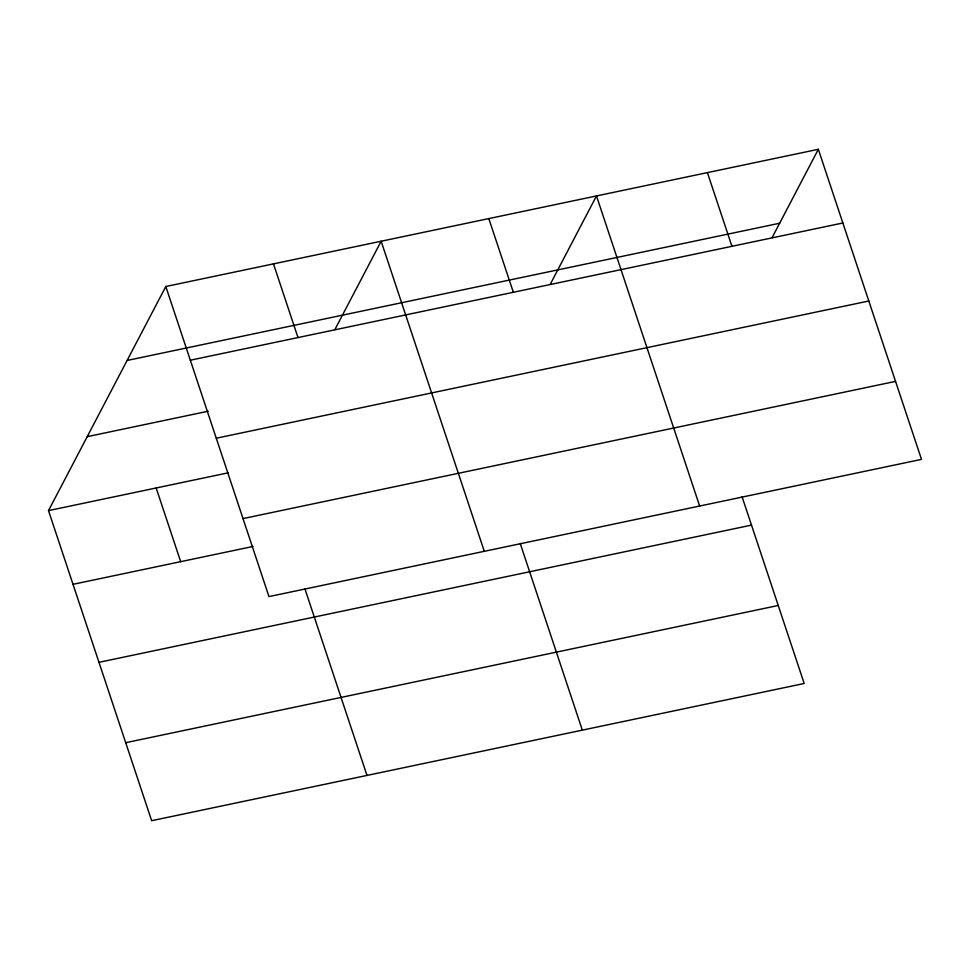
<?xml version="1.0" encoding="UTF-8"?>
<svg xmlns="http://www.w3.org/2000/svg" width="970" height="970" viewBox="0 0 970 970"><rect width="100%" height="100%" fill="white"/><g stroke="black" fill="none" stroke-linecap="round" stroke-linejoin="round"><path stroke-width="1.45" d="M742.062 496.737L804.191 683.486L151.659 820.705L48.5 510.62L165.809 286.514L818.34 149.295L921.5 459.38L268.969 596.598L165.809 286.514M334.868 329.63L381.149 241.227L484.297 551.324M550.208 284.356L596.489 195.94L699.637 506.037M772.071 237.698L818.34 149.295M127.094 360.464L779.637 223.245M190.326 360.209L842.857 222.991M87.215 436.658L208.15 411.231M216.274 438.222L868.817 301.003M48.5 510.62L228.435 472.778M243.009 518.598L895.553 381.38M73.017 584.316L252.952 546.474M98.964 662.328L751.507 525.109M125.7 742.705L778.243 605.486M707.409 172.624L731.938 246.319M488.819 218.589L513.336 292.285M520.199 543.394L582.327 730.143M273.479 263.864L297.996 337.572M304.871 588.681L366.987 775.43M156.17 487.971L180.687 561.678"/></g></svg>
